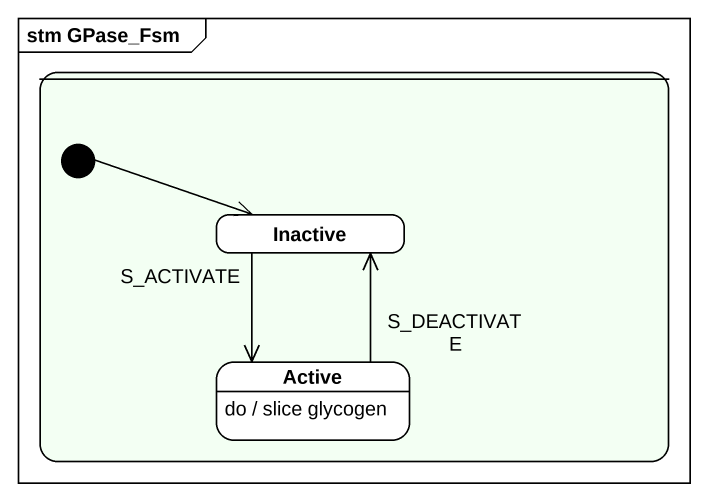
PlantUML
@startuml
mainframe stm GPase_Fsm
hide empty description
state " " as state1 #F3FFF3 {
  state Inactive #FFFFFF
  state Active #FFFFFF
  Active : do / slice glycogen
  [*] -right-> Inactive
}
Inactive --> Active : S_ACTIVATE
Active -up-> Inactive : S_DEACTIVATE
@enduml
